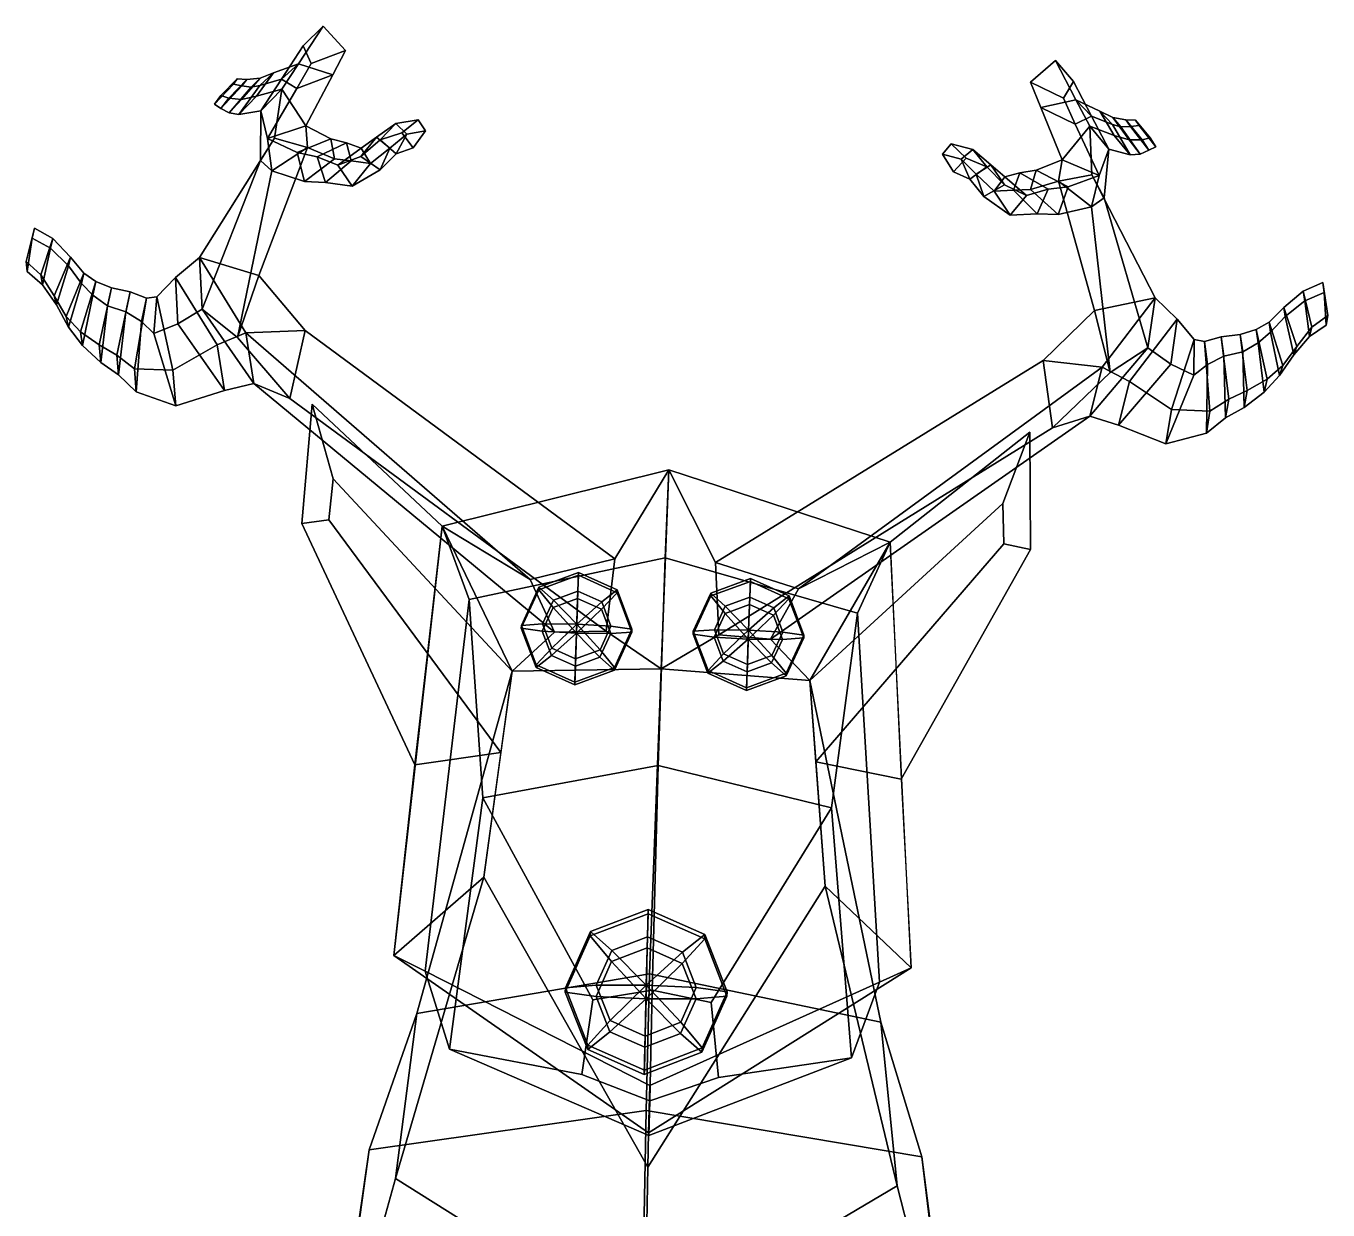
# Model space of a CAD drawing. Extents: x -86 to 95, y -151 to 307.
# Drawn here: x -85.6 to 95.1, y 143 to 307.3 of the extents above; entities that cross this region are included whole.
import ezdxf

# ---------------------------------------------------------------- set-up
doc = ezdxf.new("R2010")
doc.units = 0

msp = doc.modelspace()

# ---------------------------------------------------------------- linework, layer by layer
for points in [[(-47.79863, 302.031494, 199.008896), (-44.378815, 307.280518, 195.215897), (-47.14801, 304.551941, 194.188889), (-50.160797, 299.925903, 196.882721)], [(-47.79863, 302.031494, 199.008896), (-43.034485, 300.514984, 197.727783), (-41.248119, 303.904755, 195.471481), (-44.378815, 307.280518, 195.215897)], [(-44.378815, 307.280518, 195.215897), (-41.248119, 303.904755, 195.471481), (-46.005222, 302.101624, 193.916153), (-47.14801, 304.551941, 194.188889)], [(-50.160797, 299.925903, 196.882721), (-47.14801, 304.551941, 194.188889), (-46.005222, 302.101624, 193.916153), (-48.03463, 298.624542, 195.706375)], [(-43.034485, 300.514984, 197.727783), (-48.03463, 298.624542, 195.706375), (-46.005222, 302.101624, 193.916153), (-41.248119, 303.904755, 195.471481)], [(-50.090412, 298.50235, 201.555573), (-47.79863, 302.031494, 199.008896), (-51.234444, 300.771057, 196.655197), (-53.595196, 297.537994, 198.558563)], [(-47.79863, 302.031494, 199.008896), (-50.160797, 299.925903, 196.882721), (-53.172562, 299.025513, 194.436676), (-51.234444, 300.771057, 196.655197)], [(-46.755726, 293.42514, 202.440262), (-43.034485, 300.514984, 197.727783), (-47.79863, 302.031494, 199.008896), (-50.090412, 298.50235, 201.555573)], [(57.276058, 302.488251, 194.584747), (59.748795, 299.560516, 193.540695), (58.356628, 297.267426, 193.295685), (53.803944, 299.470398, 194.896378)], [(60.111897, 297.029114, 198.366135), (57.276058, 302.488251, 194.584747), (53.803944, 299.470398, 194.896378), (55.219063, 295.981506, 197.149185)], [(60.111897, 297.029114, 198.366135), (62.254517, 294.756317, 196.226105), (59.748795, 299.560516, 193.540695), (57.276058, 302.488251, 194.584747)], [(-59.443634, 296.414886, 184.83168), (-58.55138, 297.634552, 187.485458), (-56.276386, 299.937592, 187.554321), (-56.822433, 299.209198, 185.246704)], [(-57.465511, 297.266968, 191.532806), (-54.957306, 299.846252, 191.471542), (-56.276386, 299.937592, 187.554321), (-58.55138, 297.634552, 187.485458)], [(-55.710781, 297.105316, 196.054642), (-53.108799, 300.03775, 195.271988), (-54.957306, 299.846252, 191.471542), (-57.465511, 297.266968, 191.532806)], [(-54.957306, 299.846252, 191.471542), (-55.655594, 298.986481, 188.946777), (-56.822433, 299.209198, 185.246704), (-56.276386, 299.937592, 187.554321)], [(-50.160797, 299.925903, 196.882721), (-53.029991, 295.506165, 199.452484), (-56.06789, 295.004059, 196.266174), (-53.172562, 299.025513, 194.436676)], [(-53.595196, 297.537994, 198.558563), (-51.234444, 300.771057, 196.655197), (-53.108799, 300.03775, 195.271988), (-55.710781, 297.105316, 196.054642)], [(-53.108799, 300.03775, 195.271988), (-54.335316, 298.818329, 192.736496), (-55.655594, 298.986481, 188.946777), (-54.957306, 299.846252, 191.471542)], [(-51.234444, 300.771057, 196.655197), (-53.172562, 299.025513, 194.436676), (-54.335316, 298.818329, 192.736496), (-53.108799, 300.03775, 195.271988)], [(-52.077789, 291.671326, 199.280273), (-53.029991, 295.506165, 199.452484), (-50.160797, 299.925903, 196.882721), (-48.03463, 298.624542, 195.706375)], [(-46.755726, 293.42514, 202.440262), (-52.077789, 291.671326, 199.280273), (-48.03463, 298.624542, 195.706375), (-43.034485, 300.514984, 197.727783)], [(-55.655594, 298.986481, 188.946777), (-58.558273, 295.851624, 188.647415), (-59.443634, 296.414886, 184.83168), (-56.822433, 299.209198, 185.246704)], [(-54.335316, 298.818329, 192.736496), (-57.412235, 295.222534, 193.252365), (-58.558273, 295.851624, 188.647415), (-55.655594, 298.986481, 188.946777)], [(-53.172562, 299.025513, 194.436676), (-56.06789, 295.004059, 196.266174), (-57.412235, 295.222534, 193.252365), (-54.335316, 298.818329, 192.736496)], [(-53.029991, 295.506165, 199.452484), (-50.090412, 298.50235, 201.555573), (-53.595196, 297.537994, 198.558563), (-56.06789, 295.004059, 196.266174)], [(-51.095753, 291.695526, 205.666168), (-50.090412, 298.50235, 201.555573), (-53.029991, 295.506165, 199.452484), (-53.080143, 288.626343, 202.619064)], [(-51.095753, 291.695526, 205.666168), (-46.552551, 290.403625, 204.586868), (-46.755726, 293.42514, 202.440262), (-50.090412, 298.50235, 201.555573)], [(55.219063, 295.981506, 197.149185), (53.803944, 299.470398, 194.896378), (58.356628, 297.267426, 193.295685), (60.009407, 293.677795, 195.082031)], [(62.254517, 294.756317, 196.226105), (60.009407, 293.677795, 195.082031), (58.356628, 297.267426, 193.295685), (59.748795, 299.560516, 193.540695)], [(-58.558273, 295.851624, 188.647415), (-57.465511, 297.266968, 191.532806), (-58.55138, 297.634552, 187.485458), (-59.443634, 296.414886, 184.83168)], [(-57.412235, 295.222534, 193.252365), (-55.710781, 297.105316, 196.054642), (-57.465511, 297.266968, 191.532806), (-58.558273, 295.851624, 188.647415)], [(-56.06789, 295.004059, 196.266174), (-53.595196, 297.537994, 198.558563), (-55.710781, 297.105316, 196.054642), (-57.412235, 295.222534, 193.252365)], [(58.18232, 288.697662, 201.857162), (62.019001, 293.36554, 200.906525), (60.111897, 297.029114, 198.366135), (55.219063, 295.981506, 197.149185)], [(62.019001, 293.36554, 200.906525), (65.421448, 292.109985, 197.877289), (63.411186, 295.484863, 195.981216), (60.111897, 297.029114, 198.366135)], [(60.111897, 297.029114, 198.366135), (63.411186, 295.484863, 195.981216), (65.169662, 293.605988, 193.752441), (62.254517, 294.756317, 196.226105)], [(-53.080143, 288.626343, 202.619064), (-53.029991, 295.506165, 199.452484), (-52.077789, 291.671326, 199.280273), (-51.475304, 287.204987, 201.301712)], [(58.18232, 288.697662, 201.857162), (55.219063, 295.981506, 197.149185), (60.009407, 293.677795, 195.082031), (63.316898, 286.514191, 198.651276)], [(63.316898, 286.514191, 198.651276), (60.009407, 293.677795, 195.082031), (62.254517, 294.756317, 196.226105), (64.649139, 290.175293, 198.789795)], [(62.254517, 294.756317, 196.226105), (65.169662, 293.605988, 193.752441), (67.63472, 289.417664, 195.574738), (64.649139, 290.175293, 198.789795)], [(65.421448, 292.109985, 197.877289), (67.493195, 291.500397, 195.353638), (65.206902, 294.599426, 194.581741), (63.411186, 295.484863, 195.981216)], [(63.411186, 295.484863, 195.981216), (65.206902, 294.599426, 194.581741), (66.312607, 293.300598, 192.041199), (65.169662, 293.605988, 193.752441)], [(67.493195, 291.500397, 195.353638), (69.274063, 291.506348, 190.813248), (67.042686, 294.24939, 190.763107), (65.206902, 294.599426, 194.581741)], [(65.206902, 294.599426, 194.581741), (67.042686, 294.24939, 190.763107), (67.659256, 293.35022, 188.237167), (66.312607, 293.300598, 192.041199)], [(-52.077789, 291.671326, 199.280273), (-46.755726, 293.42514, 202.440262), (-43.305649, 291.644867, 200.852432), (-47.966064, 289.719086, 198.008743)], [(-46.755726, 293.42514, 202.440262), (-46.552551, 290.403625, 204.586868), (-42.793331, 288.865387, 202.634399), (-43.305649, 291.644867, 200.852432)], [(-39.116962, 289.188843, 194.711945), (-36.957516, 291.850891, 197.160767), (-34.270336, 293.770782, 195.347794), (-36.44133, 291.488464, 193.234192)], [(-36.957516, 291.850891, 197.160767), (-35.087719, 290.340576, 197.633331), (-32.766628, 292.256134, 195.889008), (-34.270336, 293.770782, 195.347794)], [(-36.44133, 291.488464, 193.234192), (-34.270336, 293.770782, 195.347794), (-31.166384, 294.267517, 193.605453), (-33.449963, 292.459412, 191.819626)], [(-34.270336, 293.770782, 195.347794), (-32.766628, 292.256134, 195.889008), (-30.139114, 292.721741, 194.285477), (-31.166384, 294.267517, 193.605453)], [(-32.766628, 292.256134, 195.889008), (-34.252312, 289.552399, 193.402725), (-31.888475, 290.385498, 192.231796), (-30.139114, 292.721741, 194.285477)], [(-31.888475, 290.385498, 192.231796), (-33.449963, 292.459412, 191.819626), (-31.166384, 294.267517, 193.605453), (-30.139114, 292.721741, 194.285477)], [(62.318394, 286.616821, 205.045013), (62.019001, 293.36554, 200.906525), (58.18232, 288.697662, 201.857162), (57.67107, 285.756134, 204.021805)], [(62.318394, 286.616821, 205.045013), (64.001732, 283.447662, 201.99646), (64.649139, 290.175293, 198.789795), (62.019001, 293.36554, 200.906525)], [(64.649139, 290.175293, 198.789795), (67.63472, 289.417664, 195.574738), (65.421448, 292.109985, 197.877289), (62.019001, 293.36554, 200.906525)], [(65.169662, 293.605988, 193.752441), (66.312607, 293.300598, 192.041199), (69.006447, 289.514893, 192.546188), (67.63472, 289.417664, 195.574738)], [(66.312607, 293.300598, 192.041199), (67.659256, 293.35022, 188.237167), (70.228447, 290.032318, 187.926605), (69.006447, 289.514893, 192.546188)], [(69.274063, 291.506348, 190.813248), (70.408264, 291.772675, 186.753235), (68.380974, 294.223969, 186.832062), (67.042686, 294.24939, 190.763107)], [(67.042686, 294.24939, 190.763107), (68.380974, 294.223969, 186.832062), (68.858353, 293.466949, 184.524124), (67.659256, 293.35022, 188.237167)], [(67.659256, 293.35022, 188.237167), (68.858353, 293.466949, 184.524124), (71.181534, 290.50766, 184.099106), (70.228447, 290.032318, 187.926605)], [(71.181534, 290.50766, 184.099106), (68.858353, 293.466949, 184.524124), (68.380974, 294.223969, 186.832062), (70.408264, 291.772675, 186.753235)], [(-61.538696, 275.132629, 215.89653), (-53.291943, 272.658356, 217.466934), (-46.552551, 290.403625, 204.586868), (-51.095753, 291.695526, 205.666168)], [(-61.164303, 267.979797, 212.300293), (-61.538696, 275.132629, 215.89653), (-51.095753, 291.695526, 205.666168), (-53.080143, 288.626343, 202.619064)], [(-51.475304, 287.204987, 201.301712), (-52.077789, 291.671326, 199.280273), (-47.966064, 289.719086, 198.008743), (-46.963028, 285.692871, 199.604202)], [(-47.966064, 289.719086, 198.008743), (-43.305649, 291.644867, 200.852432), (-41.11282, 291.072998, 199.681793), (-45.212353, 289.140106, 197.11261)], [(-45.212353, 289.140106, 197.11261), (-41.11282, 291.072998, 199.681793), (-39.082489, 290.351746, 198.638199), (-42.319931, 287.978058, 196.220749)], [(-43.305649, 291.644867, 200.852432), (-42.793331, 288.865387, 202.634399), (-40.453995, 288.556702, 201.191589), (-41.11282, 291.072998, 199.681793)], [(-42.319931, 287.978058, 196.220749), (-39.082489, 290.351746, 198.638199), (-36.957516, 291.850891, 197.160767), (-39.116962, 289.188843, 194.711945)], [(-41.11282, 291.072998, 199.681793), (-40.453995, 288.556702, 201.191589), (-37.80299, 288.182068, 199.643799), (-39.082489, 290.351746, 198.638199)], [(-36.447418, 287.3255, 194.730652), (-39.116962, 289.188843, 194.711945), (-36.44133, 291.488464, 193.234192), (-34.252312, 289.552399, 193.402725)], [(-39.082489, 290.351746, 198.638199), (-37.80299, 288.182068, 199.643799), (-35.087719, 290.340576, 197.633331), (-36.957516, 291.850891, 197.160767)], [(-35.087719, 290.340576, 197.633331), (-36.447418, 287.3255, 194.730652), (-34.252312, 289.552399, 193.402725), (-32.766628, 292.256134, 195.889008)], [(-34.252312, 289.552399, 193.402725), (-36.44133, 291.488464, 193.234192), (-33.449963, 292.459412, 191.819626), (-31.888475, 290.385498, 192.231796)], [(43.113468, 287.044556, 191.826202), (41.600155, 289.496399, 193.888779), (42.782112, 290.925659, 193.191437), (44.878414, 288.945343, 191.388718)], [(45.814919, 290.158081, 194.901337), (42.782112, 290.925659, 193.191437), (41.600155, 289.496399, 193.888779), (44.162933, 288.803162, 195.465302)], [(47.753342, 287.724823, 192.775009), (44.878414, 288.945343, 191.388718), (42.782112, 290.925659, 193.191437), (45.814919, 290.158081, 194.901337)], [(67.63472, 289.417664, 195.574738), (69.006447, 289.514893, 192.546188), (67.493195, 291.500397, 195.353638), (65.421448, 292.109985, 197.877289)], [(69.006447, 289.514893, 192.546188), (70.228447, 290.032318, 187.926605), (69.274063, 291.506348, 190.813248), (67.493195, 291.500397, 195.353638)], [(70.228447, 290.032318, 187.926605), (71.181534, 290.50766, 184.099106), (70.408264, 291.772675, 186.753235), (69.274063, 291.506348, 190.813248)], [(-56.236687, 264.056305, 211.960632), (-51.475304, 287.204987, 201.301712), (-46.552551, 290.403625, 204.586868), (-53.291943, 272.658356, 217.466934)], [(-46.552551, 290.403625, 204.586868), (-51.475304, 287.204987, 201.301712), (-46.963028, 285.692871, 199.604202), (-42.793331, 288.865387, 202.634399)], [(-46.963028, 285.692871, 199.604202), (-47.966064, 289.719086, 198.008743), (-45.212353, 289.140106, 197.11261), (-44.037304, 285.542511, 198.410706)], [(-44.037304, 285.542511, 198.410706), (-45.212353, 289.140106, 197.11261), (-42.319931, 287.978058, 196.220749), (-40.345192, 285.033844, 196.886703)], [(-40.345192, 285.033844, 196.886703), (-42.319931, 287.978058, 196.220749), (-39.116962, 289.188843, 194.711945), (-36.447418, 287.3255, 194.730652)], [(-37.80299, 288.182068, 199.643799), (-40.345192, 285.033844, 196.886703), (-36.447418, 287.3255, 194.730652), (-35.087719, 290.340576, 197.633331)], [(44.162933, 288.803162, 195.465302), (41.600155, 289.496399, 193.888779), (43.113468, 287.044556, 191.826202), (45.37936, 286.016266, 192.975266)], [(48.289623, 288.031433, 196.693268), (45.814919, 290.158081, 194.901337), (44.162933, 288.803162, 195.465302), (46.275223, 286.71344, 197.192474)], [(50.181889, 285.230438, 194.234619), (47.753342, 287.724823, 192.775009), (45.814919, 290.158081, 194.901337), (48.289623, 288.031433, 196.693268)], [(64.001732, 283.447662, 201.99646), (62.268772, 282.200836, 200.704544), (63.316898, 286.514191, 198.651276), (64.649139, 290.175293, 198.789795)], [(-61.164303, 267.979797, 212.300293), (-53.080143, 288.626343, 202.619064), (-51.475304, 287.204987, 201.301712), (-56.236687, 264.056305, 211.960632)], [(-42.793331, 288.865387, 202.634399), (-46.963028, 285.692871, 199.604202), (-44.037304, 285.542511, 198.410706), (-40.453995, 288.556702, 201.191589)], [(-40.453995, 288.556702, 201.191589), (-44.037304, 285.542511, 198.410706), (-40.345192, 285.033844, 196.886703), (-37.80299, 288.182068, 199.643799)], [(45.37936, 286.016266, 192.975266), (43.113468, 287.044556, 191.826202), (44.878414, 288.945343, 191.388718), (47.753342, 287.724823, 192.775009)], [(46.275223, 286.71344, 197.192474), (44.162933, 288.803162, 195.465302), (45.37936, 286.016266, 192.975266), (47.339046, 283.635345, 194.289642)], [(47.339046, 283.635345, 194.289642), (45.37936, 286.016266, 192.975266), (47.753342, 287.724823, 192.775009), (50.181889, 285.230438, 194.234619)], [(50.249893, 286.370667, 198.154556), (48.289623, 288.031433, 196.693268), (46.275223, 286.71344, 197.192474), (48.757187, 284.35318, 199.183456)], [(53.24572, 283.7612, 195.715454), (50.181889, 285.230438, 194.234619), (48.289623, 288.031433, 196.693268), (50.249893, 286.370667, 198.154556)], [(58.18232, 288.697662, 201.857162), (54.575417, 287.262756, 200.316635), (53.783089, 284.582611, 202.117691), (57.67107, 285.756134, 204.021805)], [(63.316898, 286.514191, 198.651276), (59.033615, 284.96936, 197.434875), (54.575417, 287.262756, 200.316635), (58.18232, 288.697662, 201.857162)], [(48.757187, 284.35318, 199.183456), (46.275223, 286.71344, 197.192474), (47.339046, 283.635345, 194.289642), (50.987865, 281.045929, 196.415726)], [(52.339466, 286.897583, 199.172729), (50.249893, 286.370667, 198.154556), (48.757187, 284.35318, 199.183456), (51.428421, 284.486847, 200.701324)], [(56.237602, 284.645447, 196.570999), (53.24572, 283.7612, 195.715454), (50.249893, 286.370667, 198.154556), (52.339466, 286.897583, 199.172729)], [(54.575417, 287.262756, 200.316635), (52.339466, 286.897583, 199.172729), (51.428421, 284.486847, 200.701324), (53.783089, 284.582611, 202.117691)], [(59.033615, 284.96936, 197.434875), (56.237602, 284.645447, 196.570999), (52.339466, 286.897583, 199.172729), (54.575417, 287.262756, 200.316635)], [(57.67107, 285.756134, 204.021805), (53.783089, 284.582611, 202.117691), (57.63343, 281.115997, 199.062042), (62.268772, 282.200836, 200.704544)], [(62.268772, 282.200836, 200.704544), (57.63343, 281.115997, 199.062042), (59.033615, 284.96936, 197.434875), (63.316898, 286.514191, 198.651276)], [(71.101921, 269.54953, 215.268951), (62.318394, 286.616821, 205.045013), (57.67107, 285.756134, 204.021805), (62.656124, 267.817535, 216.92865)], [(64.830673, 259.194397, 211.446671), (62.656124, 267.817535, 216.92865), (57.67107, 285.756134, 204.021805), (62.268772, 282.200836, 200.704544)], [(70.08831, 262.62265, 211.722), (64.001732, 283.447662, 201.99646), (62.318394, 286.616821, 205.045013), (71.101921, 269.54953, 215.268951)], [(50.987865, 281.045929, 196.415726), (47.339046, 283.635345, 194.289642), (50.181889, 285.230438, 194.234619), (53.24572, 283.7612, 195.715454)], [(51.428421, 284.486847, 200.701324), (48.757187, 284.35318, 199.183456), (50.987865, 281.045929, 196.415726), (54.709232, 281.223389, 197.899384)], [(54.709232, 281.223389, 197.899384), (50.987865, 281.045929, 196.415726), (53.24572, 283.7612, 195.715454), (56.237602, 284.645447, 196.570999)], [(53.783089, 284.582611, 202.117691), (51.428421, 284.486847, 200.701324), (54.709232, 281.223389, 197.899384), (57.63343, 281.115997, 199.062042)], [(57.63343, 281.115997, 199.062042), (54.709232, 281.223389, 197.899384), (56.237602, 284.645447, 196.570999), (59.033615, 284.96936, 197.434875)], [(70.08831, 262.62265, 211.722), (64.830673, 259.194397, 211.446671), (62.268772, 282.200836, 200.704544), (64.001732, 283.447662, 201.99646)], [(-85.594284, 274.587158, 189.752838), (-84.424911, 279.230286, 189.690643), (-84.742996, 277.848267, 187.310944), (-85.448952, 273.213135, 187.080139)], [(-83.529121, 272.735168, 192.727753), (-81.860374, 277.773712, 193.034134), (-84.424911, 279.230286, 189.690643), (-85.594284, 274.587158, 189.752838)], [(-81.860374, 277.773712, 193.034134), (-82.178894, 276.42923, 190.288071), (-84.742996, 277.848267, 187.310944), (-84.424911, 279.230286, 189.690643)], [(-82.178894, 276.42923, 190.288071), (-83.316643, 271.379944, 189.682663), (-85.448952, 273.213135, 187.080139), (-84.742996, 277.848267, 187.310944)], [(-81.705772, 269.854919, 196.219025), (-79.401413, 275.218201, 197.079178), (-81.860374, 277.773712, 193.034134), (-83.529121, 272.735168, 192.727753)], [(-79.679749, 273.984802, 193.91098), (-81.376968, 268.579498, 192.753448), (-83.316643, 271.379944, 189.682663), (-82.178894, 276.42923, 190.288071)], [(-79.401413, 275.218201, 197.079178), (-79.679749, 273.984802, 193.91098), (-82.178894, 276.42923, 190.288071), (-81.860374, 277.773712, 193.034134)], [(-80.038773, 266.97168, 199.596329), (-77.578064, 272.98941, 200.434128), (-79.401413, 275.218201, 197.079178), (-81.705772, 269.854919, 196.219025)], [(-77.578064, 272.98941, 200.434128), (-77.907082, 271.560974, 196.938293), (-79.679749, 273.984802, 193.91098), (-79.401413, 275.218201, 197.079178)], [(-55.097801, 264.71582, 221.937546), (-61.538696, 275.132629, 215.89653), (-64.871124, 272.38089, 214.333054), (-59.05463, 263.016754, 219.771866)], [(-61.538696, 275.132629, 215.89653), (-61.164303, 267.979797, 212.300293), (-64.524994, 265.94043, 211.100113), (-64.871124, 272.38089, 214.333054)], [(-55.097801, 264.71582, 221.937546), (-46.856998, 265.010712, 222.348175), (-53.291943, 272.658356, 217.466934), (-61.538696, 275.132629, 215.89653)], [(-83.316643, 271.379944, 189.682663), (-83.529121, 272.735168, 192.727753), (-85.594284, 274.587158, 189.752838), (-85.448952, 273.213135, 187.080139)], [(-77.907082, 271.560974, 196.938293), (-79.696762, 265.504486, 195.762314), (-81.376968, 268.579498, 192.753448), (-79.679749, 273.984802, 193.91098)], [(-78.048019, 264.858368, 202.717224), (-75.886116, 271.81073, 203.010559), (-77.578064, 272.98941, 200.434128), (-80.038773, 266.97168, 199.596329)], [(-75.886116, 271.81073, 203.010559), (-76.33709, 269.904663, 199.276474), (-77.907082, 271.560974, 196.938293), (-77.578064, 272.98941, 200.434128)], [(-81.376968, 268.579498, 192.753448), (-81.705772, 269.854919, 196.219025), (-83.529121, 272.735168, 192.727753), (-83.316643, 271.379944, 189.682663)], [(-76.33709, 269.904663, 199.276474), (-77.775856, 262.946503, 198.564041), (-79.696762, 265.504486, 195.762314), (-77.907082, 271.560974, 196.938293)], [(-75.439293, 263.017731, 206.156494), (-73.753952, 270.928497, 205.782623), (-75.886116, 271.81073, 203.010559), (-78.048019, 264.858368, 202.717224)], [(-73.753952, 270.928497, 205.782623), (-74.307747, 268.455627, 201.834915), (-76.33709, 269.904663, 199.276474), (-75.886116, 271.81073, 203.010559)], [(-64.871124, 272.38089, 214.333054), (-64.524994, 265.94043, 211.100113), (-67.866959, 264.60553, 209.42131), (-67.454292, 269.69809, 213.393753)], [(-59.05463, 263.016754, 219.771866), (-64.871124, 272.38089, 214.333054), (-67.454292, 269.69809, 213.393753), (-65.203896, 259.501465, 217.110321)], [(-46.856998, 265.010712, 222.348175), (-48.991249, 255.59549, 215.59993), (-56.236687, 264.056305, 211.960632), (-53.291943, 272.658356, 217.466934)], [(92.842606, 265.46524, 191.932831), (95.077339, 267.092224, 188.926392), (94.347748, 271.671417, 188.835861), (91.647751, 270.469513, 192.212967)], [(91.647751, 270.469513, 192.212967), (94.347748, 271.671417, 188.835861), (94.539894, 270.315796, 186.466293), (91.845573, 269.149689, 189.476532)], [(95.077339, 267.092224, 188.926392), (94.811089, 265.784027, 186.267975), (94.539894, 270.315796, 186.466293), (94.347748, 271.671417, 188.835861)], [(-79.696762, 265.504486, 195.762314), (-80.038773, 266.97168, 199.596329), (-81.705772, 269.854919, 196.219025), (-81.376968, 268.579498, 192.753448)], [(-74.307747, 268.455627, 201.834915), (-75.221687, 260.574524, 201.692978), (-77.775856, 262.946503, 198.564041), (-76.33709, 269.904663, 199.276474)], [(-73.006432, 261.591187, 209.185669), (-71.133133, 270.377991, 208.77002), (-73.753952, 270.928497, 205.782623), (-75.439293, 263.017731, 206.156494)], [(-71.133133, 270.377991, 208.77002), (-71.748993, 267.631531, 204.38382), (-74.307747, 268.455627, 201.834915), (-73.753952, 270.928497, 205.782623)], [(-70.542145, 259.686829, 212.579147), (-68.893509, 269.504211, 211.733215), (-71.133133, 270.377991, 208.77002), (-73.006432, 261.591187, 209.185669)], [(-68.893509, 269.504211, 211.733215), (-69.588959, 266.256195, 206.98613), (-71.748993, 267.631531, 204.38382), (-71.133133, 270.377991, 208.77002)], [(-65.203896, 259.501465, 217.110321), (-67.454292, 269.69809, 213.393753), (-68.893509, 269.504211, 211.733215), (-70.542145, 259.686829, 212.579147)], [(-67.454292, 269.69809, 213.393753), (-67.866959, 264.60553, 209.42131), (-69.588959, 266.256195, 206.98613), (-68.893509, 269.504211, 211.733215)], [(63.734615, 259.912842, 221.425598), (71.101921, 269.54953, 215.268951), (62.656124, 267.817535, 216.92865), (55.548176, 260.859772, 221.904083)], [(63.734615, 259.912842, 221.425598), (67.533188, 257.945526, 219.237457), (74.173866, 266.599701, 213.693695), (71.101921, 269.54953, 215.268951)], [(71.101921, 269.54953, 215.268951), (74.173866, 266.599701, 213.693695), (73.257675, 260.371368, 210.506485), (70.08831, 262.62265, 211.722)], [(90.756073, 262.82193, 195.460678), (92.842606, 265.46524, 191.932831), (91.647751, 270.469513, 192.212967), (88.95018, 268.192444, 196.298355)], [(88.95018, 268.192444, 196.298355), (91.647751, 270.469513, 192.212967), (91.845573, 269.149689, 189.476532), (89.120483, 266.983368, 193.139114)], [(91.845573, 269.149689, 189.476532), (94.539894, 270.315796, 186.466293), (94.811089, 265.784027, 186.267975), (92.512886, 264.180481, 188.902237)], [(-71.748993, 267.631531, 204.38382), (-72.764946, 258.878235, 204.226288), (-75.221687, 260.574524, 201.692978), (-74.307747, 268.455627, 201.834915)], [(-69.588959, 266.256195, 206.98613), (-70.305679, 256.494324, 207.166428), (-72.764946, 258.878235, 204.226288), (-71.748993, 267.631531, 204.38382)], [(-61.164303, 267.979797, 212.300293), (-53.985317, 257.689301, 216.971619), (-58.045933, 256.68811, 215.305847), (-64.524994, 265.94043, 211.100113)], [(-53.985317, 257.689301, 216.971619), (-61.164303, 267.979797, 212.300293), (-56.236687, 264.056305, 211.960632), (-48.991249, 255.59549, 215.59993)], [(55.548176, 260.859772, 221.904083), (62.656124, 267.817535, 216.92865), (64.830673, 259.194397, 211.446671), (56.872929, 251.493454, 215.185577)], [(88.829353, 260.160645, 198.872269), (90.756073, 262.82193, 195.460678), (88.95018, 268.192444, 196.298355), (86.920586, 266.177948, 199.684875)], [(86.920586, 266.177948, 199.684875), (88.95018, 268.192444, 196.298355), (89.120483, 266.983368, 193.139114), (87.125237, 264.776031, 196.198898)], [(89.120483, 266.983368, 193.139114), (91.845573, 269.149689, 189.476532), (92.512886, 264.180481, 188.902237), (90.319771, 261.623413, 192.00975)], [(-77.775856, 262.946503, 198.564041), (-78.048019, 264.858368, 202.717224), (-80.038773, 266.97168, 199.596329), (-79.696762, 265.504486, 195.762314)], [(-67.866959, 264.60553, 209.42131), (-64.813927, 254.545486, 212.163589), (-70.305679, 256.494324, 207.166428), (-69.588959, 266.256195, 206.98613)], [(-64.524994, 265.94043, 211.100113), (-58.045933, 256.68811, 215.305847), (-64.813927, 254.545486, 212.163589), (-67.866959, 264.60553, 209.42131)], [(67.533188, 257.945526, 219.237457), (73.362267, 254.048004, 216.548492), (76.507011, 263.78363, 212.749802), (74.173866, 266.599701, 213.693695)], [(74.173866, 266.599701, 213.693695), (76.507011, 263.78363, 212.749802), (76.472954, 258.812012, 208.809296), (73.257675, 260.371368, 210.506485)], [(86.652405, 258.267273, 202.02359), (88.829353, 260.160645, 198.872269), (86.920586, 266.177948, 199.684875), (85.121552, 265.169037, 202.283615)], [(85.121552, 265.169037, 202.283615), (86.920586, 266.177948, 199.684875), (87.125237, 264.776031, 196.198898), (85.405563, 263.294586, 198.561722)], [(87.125237, 264.776031, 196.198898), (89.120483, 266.983368, 193.139114), (90.319771, 261.623413, 192.00975), (88.364616, 258.777588, 195.054214)], [(92.512886, 264.180481, 188.902237), (94.811089, 265.784027, 186.267975), (95.077339, 267.092224, 188.926392), (92.842606, 265.46524, 191.932831)], [(-75.221687, 260.574524, 201.692978), (-75.439293, 263.017731, 206.156494), (-78.048019, 264.858368, 202.717224), (-77.775856, 262.946503, 198.564041)], [(-53.985317, 257.689301, 216.971619), (-55.097801, 264.71582, 221.937546), (-59.05463, 263.016754, 219.771866), (-58.045933, 256.68811, 215.305847)], [(-55.097801, 264.71582, 221.937546), (-15.643333, 230.474274, 236.088577), (-3.874424, 233.332687, 236.363922), (-46.856998, 265.010712, 222.348175)], [(-15.643333, 230.474274, 236.088577), (-55.097801, 264.71582, 221.937546), (-53.985317, 257.689301, 216.971619), (-12.264, 223.15657, 228.070389)], [(-3.874424, 233.332687, 236.363922), (-5.066459, 223.289368, 225.132889), (-48.991249, 255.59549, 215.59993), (-46.856998, 265.010712, 222.348175)], [(73.362267, 254.048004, 216.548492), (78.70565, 253.823013, 211.976349), (77.927139, 263.481934, 211.078918), (76.507011, 263.78363, 212.749802)], [(76.507011, 263.78363, 212.749802), (77.927139, 263.481934, 211.078918), (78.339455, 260.28244, 206.350113), (76.472954, 258.812012, 208.809296)], [(78.70565, 253.823013, 211.976349), (81.331383, 255.484879, 208.552368), (80.243668, 264.154388, 208.091766), (77.927139, 263.481934, 211.078918)], [(77.927139, 263.481934, 211.078918), (80.243668, 264.154388, 208.091766), (80.619385, 261.449493, 203.721619), (78.339455, 260.28244, 206.350113)], [(81.331383, 255.484879, 208.552368), (83.885147, 256.683197, 205.495392), (82.911102, 264.481659, 205.079239), (80.243668, 264.154388, 208.091766)], [(80.243668, 264.154388, 208.091766), (82.911102, 264.481659, 205.079239), (83.24778, 262.048737, 201.146606), (80.619385, 261.449493, 203.721619)], [(83.885147, 256.683197, 205.495392), (86.652405, 258.267273, 202.02359), (85.121552, 265.169037, 202.283615), (82.911102, 264.481659, 205.079239)], [(82.911102, 264.481659, 205.079239), (85.121552, 265.169037, 202.283615), (85.405563, 263.294586, 198.561722), (83.24778, 262.048737, 201.146606)], [(85.405563, 263.294586, 198.561722), (87.125237, 264.776031, 196.198898), (88.364616, 258.777588, 195.054214), (86.21978, 256.44809, 197.888733)], [(90.319771, 261.623413, 192.00975), (92.512886, 264.180481, 188.902237), (92.842606, 265.46524, 191.932831), (90.756073, 262.82193, 195.460678)], [(-72.764946, 258.878235, 204.226288), (-73.006432, 261.591187, 209.185669), (-75.439293, 263.017731, 206.156494), (-75.221687, 260.574524, 201.692978)], [(-58.045933, 256.68811, 215.305847), (-59.05463, 263.016754, 219.771866), (-65.203896, 259.501465, 217.110321), (-64.813927, 254.545486, 212.163589)], [(62.026524, 253.152161, 216.507935), (56.872929, 251.493454, 215.185577), (64.830673, 259.194397, 211.446671), (70.08831, 262.62265, 211.722)], [(70.08831, 262.62265, 211.722), (73.257675, 260.371368, 210.506485), (65.990936, 251.865921, 214.816696), (62.026524, 253.152161, 216.507935)], [(80.619385, 261.449493, 203.721619), (83.24778, 262.048737, 201.146606), (83.462578, 254.343933, 201.052994), (80.86396, 252.88472, 203.615662)], [(83.24778, 262.048737, 201.146606), (85.405563, 263.294586, 198.561722), (86.21978, 256.44809, 197.888733), (83.462578, 254.343933, 201.052994)], [(88.364616, 258.777588, 195.054214), (90.319771, 261.623413, 192.00975), (90.756073, 262.82193, 195.460678), (88.829353, 260.160645, 198.872269)], [(-70.305679, 256.494324, 207.166428), (-70.542145, 259.686829, 212.579147), (-73.006432, 261.591187, 209.185669), (-72.764946, 258.878235, 204.226288)], [(10.084712, 232.841217, 236.319778), (55.548176, 260.859772, 221.904083), (56.872929, 251.493454, 215.185577), (10.533646, 222.773468, 225.089859)], [(10.084712, 232.841217, 236.319778), (21.608608, 229.186325, 235.975388), (63.734615, 259.912842, 221.425598), (55.548176, 260.859772, 221.904083)], [(73.257675, 260.371368, 210.506485), (76.472954, 258.812012, 208.809296), (72.560173, 249.270691, 211.63678), (65.990936, 251.865921, 214.816696)], [(76.472954, 258.812012, 208.809296), (78.339455, 260.28244, 206.350113), (78.205124, 250.7556, 206.58873), (72.560173, 249.270691, 211.63678)], [(78.339455, 260.28244, 206.350113), (80.619385, 261.449493, 203.721619), (80.86396, 252.88472, 203.615662), (78.205124, 250.7556, 206.58873)], [(-64.813927, 254.545486, 212.163589), (-65.203896, 259.501465, 217.110321), (-70.542145, 259.686829, 212.579147), (-70.305679, 256.494324, 207.166428)], [(21.608608, 229.186325, 235.975388), (17.704947, 222.166336, 227.987869), (62.026524, 253.152161, 216.507935), (63.734615, 259.912842, 221.425598)], [(62.026524, 253.152161, 216.507935), (65.990936, 251.865921, 214.816696), (67.533188, 257.945526, 219.237457), (63.734615, 259.912842, 221.425598)], [(86.21978, 256.44809, 197.888733), (88.364616, 258.777588, 195.054214), (88.829353, 260.160645, 198.872269), (86.652405, 258.267273, 202.02359)], [(-12.264, 223.15657, 228.070389), (-53.985317, 257.689301, 216.971619), (-48.991249, 255.59549, 215.59993), (-5.066459, 223.289368, 225.132889)], [(65.990936, 251.865921, 214.816696), (72.560173, 249.270691, 211.63678), (73.362267, 254.048004, 216.548492), (67.533188, 257.945526, 219.237457)], [(80.86396, 252.88472, 203.615662), (83.462578, 254.343933, 201.052994), (83.885147, 256.683197, 205.495392), (81.331383, 255.484879, 208.552368)], [(83.462578, 254.343933, 201.052994), (86.21978, 256.44809, 197.888733), (86.652405, 258.267273, 202.02359), (83.885147, 256.683197, 205.495392)], [(-45.899311, 254.791962, 230.069427), (-42.98867, 244.414795, 224.21492), (-43.562965, 238.761215, 223.782867), (-47.337021, 238.251633, 228.788727)], [(-47.337021, 238.251633, 228.788727), (-31.662386, 204.72731, 243.832169), (-27.849922, 237.877411, 246.406937), (-45.899311, 254.791962, 230.069427)], [(-42.98867, 244.414795, 224.21492), (-45.899311, 254.791962, 230.069427), (-27.849922, 237.877411, 246.406937), (-18.143738, 217.742508, 225.232895)], [(78.205124, 250.7556, 206.58873), (80.86396, 252.88472, 203.615662), (81.331383, 255.484879, 208.552368), (78.70565, 253.823013, 211.976349)], [(17.704947, 222.166336, 227.987869), (10.533646, 222.773468, 225.089859), (56.872929, 251.493454, 215.185577), (62.026524, 253.152161, 216.507935)], [(72.560173, 249.270691, 211.63678), (78.205124, 250.7556, 206.58873), (78.70565, 253.823013, 211.976349), (73.362267, 254.048004, 216.548492)], [(49.959442, 240.988846, 223.889648), (23.189785, 216.424667, 225.127548), (34.335003, 235.634933, 246.199631), (53.702538, 250.924652, 229.67778)], [(53.809071, 234.636902, 228.458191), (53.702538, 250.924652, 229.67778), (34.335003, 235.634933, 246.199631), (35.835571, 202.738297, 243.686829)], [(53.702538, 250.924652, 229.67778), (53.809071, 234.636902, 228.458191), (50.087635, 235.409882, 223.475906), (49.959442, 240.988846, 223.889648)], [(-43.562965, 238.761215, 223.782867), (-42.98867, 244.414795, 224.21492), (-18.143738, 217.742508, 225.232895), (-19.711416, 206.447372, 224.377243)], [(-15.643333, 230.474274, 236.088577), (-27.849922, 237.877411, 246.406937), (3.593771, 245.680801, 247.139557), (-3.874424, 233.332687, 236.363922)], [(-27.849922, 237.877411, 246.406937), (-24.083055, 227.665054, 269.497955), (3.108867, 233.465363, 269.945801), (3.593771, 245.680801, 247.139557)], [(-5.066459, 223.289368, 225.132889), (-3.874424, 233.332687, 236.363922), (3.593771, 245.680801, 247.139557), (2.556074, 218.073975, 217.503738)], [(10.533646, 222.773468, 225.089859), (2.556074, 218.073975, 217.503738), (3.593771, 245.680801, 247.139557), (10.084712, 232.841217, 236.319778)], [(34.335003, 235.634933, 246.199631), (3.593771, 245.680801, 247.139557), (3.108867, 233.465363, 269.945801), (29.80958, 225.80658, 269.335083)], [(21.608608, 229.186325, 235.975388), (10.084712, 232.841217, 236.319778), (3.593771, 245.680801, 247.139557), (34.335003, 235.634933, 246.199631)], [(50.087635, 235.409882, 223.475906), (24.001429, 205.154739, 224.282425), (23.189785, 216.424667, 225.127548), (49.959442, 240.988846, 223.889648)], [(-47.337021, 238.251633, 228.788727), (-43.562965, 238.761215, 223.782867), (-19.711416, 206.447372, 224.377243), (-31.662386, 204.72731, 243.832169)], [(-27.849922, 237.877411, 246.406937), (-34.540028, 178.286392, 241.717926), (-30.226961, 176.094208, 265.297394), (-24.083055, 227.665054, 269.497955)], [(-12.264, 223.15657, 228.070389), (-18.143738, 217.742508, 225.232895), (-27.849922, 237.877411, 246.406937), (-15.643333, 230.474274, 236.088577)], [(17.704947, 222.166336, 227.987869), (21.608608, 229.186325, 235.975388), (34.335003, 235.634933, 246.199631), (23.189785, 216.424667, 225.127548)], [(53.809071, 234.636902, 228.458191), (35.835571, 202.738297, 243.686829), (24.001429, 205.154739, 224.282425), (50.087635, 235.409882, 223.475906)], [(34.335003, 235.634933, 246.199631), (29.80958, 225.80658, 269.335083), (32.828754, 174.591064, 265.210388), (37.214569, 176.5737, 241.618683)], [(3.108867, 233.465363, 269.945801), (-24.083055, 227.665054, 269.497955), (-22.223898, 200.181458, 296.306488), (2.127161, 204.635483, 296.816284)], [(3.108867, 233.465363, 269.945801), (2.127161, 204.635483, 296.816284), (26.16671, 198.755814, 296.202332), (29.80958, 225.80658, 269.335083)], [(-14.442638, 229.010361, 282.883392), (-8.934978, 231.052078, 283.042755), (-8.91896, 231.438889, 278.120941), (-14.427049, 229.397934, 277.961761)], [(-12.410395, 227.581131, 273.810608), (-14.427049, 229.397934, 277.961761), (-8.91896, 231.438889, 278.120941), (-9.007463, 228.843109, 273.909424)], [(-5.699536, 227.348831, 273.790192), (-9.007463, 228.843109, 273.909424), (-8.91896, 231.438889, 278.120941), (-3.566071, 229.01767, 277.927826)], [(-3.58166, 228.630096, 282.849457), (-3.566071, 229.01767, 277.927826), (-8.91896, 231.438889, 278.120941), (-8.934978, 231.052078, 283.042755)], [(-12.450186, 226.564758, 286.695465), (-9.047936, 227.827896, 286.794495), (-8.934978, 231.052078, 283.042755), (-14.442638, 229.010361, 282.883392)], [(-5.739327, 226.332474, 286.675018), (-3.58166, 228.630096, 282.849457), (-8.934978, 231.052078, 283.042755), (-9.047936, 227.827896, 286.794495)], [(9.419906, 228.174911, 282.808868), (14.933717, 230.206161, 282.966156), (14.949735, 230.592972, 278.044342), (9.435495, 228.562469, 277.887238)], [(11.40676, 225.738998, 286.622803), (14.812756, 226.995651, 286.720581), (14.933717, 230.206161, 282.966156), (9.419906, 228.174911, 282.808868)], [(11.446551, 226.755402, 273.737946), (9.435495, 228.562469, 277.887238), (14.949735, 230.592972, 278.044342), (14.853231, 228.010803, 273.83551)], [(18.117619, 225.506729, 286.602356), (20.280884, 227.794632, 282.774933), (14.933717, 230.206161, 282.966156), (14.812756, 226.995651, 286.720581)], [(18.15741, 226.523102, 273.717499), (14.853231, 228.010803, 273.83551), (14.949735, 230.592972, 278.044342), (20.296473, 228.182175, 277.853302)], [(20.280884, 227.794632, 282.774933), (20.296473, 228.182175, 277.853302), (14.949735, 230.592972, 278.044342), (14.933717, 230.206161, 282.966156)], [(-26.833797, 165.293091, 297.509277), (-22.223898, 200.181458, 296.306488), (-24.083055, 227.665054, 269.497955), (-30.226961, 176.094208, 265.297394)], [(-16.869665, 223.695343, 282.461914), (-14.442638, 229.010361, 282.883392), (-14.427049, 229.397934, 277.961761), (-16.855089, 224.084641, 277.540619)], [(-13.949797, 223.280792, 286.434814), (-12.450186, 226.564758, 286.695465), (-14.442638, 229.010361, 282.883392), (-16.869665, 223.695343, 282.461914)], [(-16.855089, 224.084641, 277.540619), (-14.427049, 229.397934, 277.961761), (-12.410395, 227.581131, 273.810608), (-13.911633, 224.300064, 273.550568)], [(-9.210773, 222.999374, 287.941772), (-9.047936, 227.827896, 286.794495), (-12.450186, 226.564758, 286.695465)], [(-9.163601, 224.259262, 272.015869), (-12.410395, 227.581131, 273.810608), (-9.007463, 228.843109, 273.909424)], [(-9.210773, 222.999374, 287.941772), (-5.739327, 226.332474, 286.675018), (-9.047936, 227.827896, 286.794495)], [(-9.163601, 224.259262, 272.015869), (-9.007463, 228.843109, 273.909424), (-5.699536, 227.348831, 273.790192)], [(-4.462738, 222.958572, 286.407104), (-1.519282, 223.17395, 282.417084), (-3.58166, 228.630096, 282.849457), (-5.739327, 226.332474, 286.675018)], [(-1.504705, 223.563293, 277.495728), (-4.424575, 223.977859, 273.522827), (-5.699536, 227.348831, 273.790192), (-3.566071, 229.01767, 277.927826)], [(-1.519282, 223.17395, 282.417084), (-1.504705, 223.563293, 277.495728), (-3.566071, 229.01767, 277.927826), (-3.58166, 228.630096, 282.849457)], [(6.978354, 222.885361, 282.392242), (9.419906, 228.174911, 282.808868), (9.435495, 228.562469, 277.887238), (6.992931, 223.274689, 277.470917)], [(9.898225, 222.47081, 286.365173), (11.40676, 225.738998, 286.622803), (9.419906, 228.174911, 282.808868), (6.978354, 222.885361, 282.392242)], [(6.992931, 223.274689, 277.470917), (9.435495, 228.562469, 277.887238), (11.446551, 226.755402, 273.737946), (9.936388, 223.490112, 273.480865)], [(14.684422, 223.449295, 271.946198), (11.446551, 226.755402, 273.737946), (14.853231, 228.010803, 273.83551)], [(14.684422, 223.449295, 271.946198), (14.853231, 228.010803, 273.83551), (18.15741, 226.523102, 273.717499)], [(19.385284, 222.148651, 286.337433), (22.328739, 222.364029, 282.347382), (20.280884, 227.794632, 282.774933), (18.117619, 225.506729, 286.602356)], [(22.343315, 222.753342, 277.426025), (19.423445, 223.167908, 273.453125), (18.15741, 226.523102, 273.717499), (20.296473, 228.182175, 277.853302)], [(22.328739, 222.364029, 282.347382), (22.343315, 222.753342, 277.426025), (20.296473, 228.182175, 277.853302), (20.280884, 227.794632, 282.774933)], [(-9.210773, 222.999374, 287.941772), (-12.450186, 226.564758, 286.695465), (-13.949797, 223.280792, 286.434814)], [(-13.911633, 224.300064, 273.550568), (-12.410395, 227.581131, 273.810608), (-9.163601, 224.259262, 272.015869)], [(-9.210773, 222.999374, 287.941772), (-4.462738, 222.958572, 286.407104), (-5.739327, 226.332474, 286.675018)], [(-4.424575, 223.977859, 273.522827), (-9.163601, 224.259262, 272.015869), (-5.699536, 227.348831, 273.790192)], [(9.936388, 223.490112, 273.480865), (11.446551, 226.755402, 273.737946), (14.684422, 223.449295, 271.946198)], [(14.637251, 222.189423, 287.872101), (14.812756, 226.995651, 286.720581), (11.40676, 225.738998, 286.622803)], [(14.637251, 222.189423, 287.872101), (18.117619, 225.506729, 286.602356), (14.812756, 226.995651, 286.720581)], [(19.423445, 223.167908, 273.453125), (14.684422, 223.449295, 271.946198), (18.15741, 226.523102, 273.717499)], [(-14.795093, 218.231018, 282.025452), (-16.869665, 223.695343, 282.461914), (-16.855089, 224.084641, 277.540619), (-14.781496, 218.622116, 277.104462)], [(-14.781496, 218.622116, 277.104462), (-16.855089, 224.084641, 277.540619), (-13.911633, 224.300064, 273.550568), (-12.631995, 220.925919, 273.281647)], [(-12.631995, 220.925919, 273.281647), (-13.911633, 224.300064, 273.550568), (-9.163601, 224.259262, 272.015869)], [(-9.324361, 219.437515, 273.162506), (-12.631995, 220.925919, 273.281647), (-9.163601, 224.259262, 272.015869)], [(-9.324361, 219.437515, 273.162506), (-9.163601, 224.259262, 272.015869), (-5.926107, 220.70253, 273.262848)], [(-5.926107, 220.70253, 273.262848), (-9.163601, 224.259262, 272.015869), (-4.424575, 223.977859, 273.522827)], [(14.637251, 222.189423, 287.872101), (11.40676, 225.738998, 286.622803), (9.898225, 222.47081, 286.365173)], [(14.637251, 222.189423, 287.872101), (19.385284, 222.148651, 286.337433), (18.117619, 225.506729, 286.602356)], [(28.978601, 164.059509, 297.443451), (32.828754, 174.591064, 265.210388), (29.80958, 225.80658, 269.335083), (26.16671, 198.755814, 296.202332)], [(-12.264, 223.15657, 228.070389), (-5.066459, 223.289368, 225.132889), (2.556074, 218.073975, 217.503738), (-18.143738, 217.742508, 225.232895)], [(-14.795093, 218.231018, 282.025452), (-12.66856, 219.903732, 286.165405), (-13.949797, 223.280792, 286.434814), (-16.869665, 223.695343, 282.461914)], [(-12.66856, 219.903732, 286.165405), (-9.210773, 222.999374, 287.941772), (-13.949797, 223.280792, 286.434814)], [(-9.360274, 218.414093, 286.046021), (-9.210773, 222.999374, 287.941772), (-12.66856, 219.903732, 286.165405)], [(-9.360274, 218.414093, 286.046021), (-5.962673, 219.680389, 286.146606), (-9.210773, 222.999374, 287.941772)], [(-5.962673, 219.680389, 286.146606), (-4.462738, 222.958572, 286.407104), (-9.210773, 222.999374, 287.941772)], [(-3.947129, 217.8741, 281.99588), (-1.519282, 223.17395, 282.417084), (-4.462738, 222.958572, 286.407104), (-5.962673, 219.680389, 286.146606)], [(-3.933533, 218.265228, 277.07486), (-5.926107, 220.70253, 273.262848), (-4.424575, 223.977859, 273.522827), (-1.504705, 223.563293, 277.495728)], [(-3.947129, 217.8741, 281.99588), (-3.933533, 218.265228, 277.07486), (-1.504705, 223.563293, 277.495728), (-1.519282, 223.17395, 282.417084)], [(17.704947, 222.166336, 227.987869), (23.189785, 216.424667, 225.127548), (2.556074, 218.073975, 217.503738), (10.533646, 222.773468, 225.089859)], [(9.038858, 217.446884, 281.96048), (6.978354, 222.885361, 282.392242), (6.992931, 223.274689, 277.470917), (9.052454, 217.837982, 277.039459)], [(9.038858, 217.446884, 281.96048), (11.170712, 219.109711, 286.098602), (9.898225, 222.47081, 286.365173), (6.978354, 222.885361, 282.392242)], [(9.052454, 217.837982, 277.039459), (6.992931, 223.274689, 277.470917), (9.936388, 223.490112, 273.480865), (11.207279, 220.131897, 273.214844)], [(11.170712, 219.109711, 286.098602), (14.637251, 222.189423, 287.872101), (9.898225, 222.47081, 286.365173)], [(11.207279, 220.131897, 273.214844), (9.936388, 223.490112, 273.480865), (14.684422, 223.449295, 271.946198)], [(14.51134, 218.650085, 273.096893), (11.207279, 220.131897, 273.214844), (14.684422, 223.449295, 271.946198)], [(14.51134, 218.650085, 273.096893), (14.684422, 223.449295, 271.946198), (17.913164, 219.908539, 273.196075)], [(17.913164, 219.908539, 273.196075), (14.684422, 223.449295, 271.946198), (19.423445, 223.167908, 273.453125)], [(19.886822, 217.089966, 281.930878), (22.328739, 222.364029, 282.347382), (19.385284, 222.148651, 286.337433), (17.8766, 218.886368, 286.079834)], [(19.900417, 217.481079, 277.009888), (17.913164, 219.908539, 273.196075), (19.423445, 223.167908, 273.453125), (22.343315, 222.753342, 277.426025)], [(19.886822, 217.089966, 281.930878), (19.900417, 217.481079, 277.009888), (22.343315, 222.753342, 277.426025), (22.328739, 222.364029, 282.347382)], [(-9.429399, 216.216125, 276.911591), (-14.781496, 218.622116, 277.104462), (-12.631995, 220.925919, 273.281647), (-9.324361, 219.437515, 273.162506)], [(-9.429399, 216.216125, 276.911591), (-9.324361, 219.437515, 273.162506), (-5.926107, 220.70253, 273.262848), (-3.933533, 218.265228, 277.07486)], [(14.475427, 217.626694, 285.980469), (14.637251, 222.189423, 287.872101), (11.170712, 219.109711, 286.098602)], [(14.475427, 217.626694, 285.980469), (17.8766, 218.886368, 286.079834), (14.637251, 222.189423, 287.872101)], [(17.8766, 218.886368, 286.079834), (19.385284, 222.148651, 286.337433), (14.637251, 222.189423, 287.872101)], [(-9.442597, 215.824203, 281.832458), (-9.360274, 218.414093, 286.046021), (-12.66856, 219.903732, 286.165405), (-14.795093, 218.231018, 282.025452)], [(-9.442597, 215.824203, 281.832458), (-14.795093, 218.231018, 282.025452), (-14.781496, 218.622116, 277.104462), (-9.429399, 216.216125, 276.911591)], [(-9.442597, 215.824203, 281.832458), (-3.947129, 217.8741, 281.99588), (-5.962673, 219.680389, 286.146606), (-9.360274, 218.414093, 286.046021)], [(14.385662, 215.050827, 281.769348), (14.475427, 217.626694, 285.980469), (11.170712, 219.109711, 286.098602), (9.038858, 217.446884, 281.96048)], [(14.398861, 215.442749, 276.848511), (9.052454, 217.837982, 277.039459), (11.207279, 220.131897, 273.214844), (14.51134, 218.650085, 273.096893)], [(14.385662, 215.050827, 281.769348), (19.886822, 217.089966, 281.930878), (17.8766, 218.886368, 286.079834), (14.475427, 217.626694, 285.980469)], [(14.398861, 215.442749, 276.848511), (14.51134, 218.650085, 273.096893), (17.913164, 219.908539, 273.196075), (19.900417, 217.481079, 277.009888)], [(-31.360352, 170.233932, 180.733444), (-34.311275, 147.31073, 191.171875), (-22.056887, 189.144318, 223.045929), (-18.143738, 217.742508, 225.232895)], [(-31.360352, 170.233932, 180.733444), (-18.143738, 217.742508, 225.232895), (2.556074, 218.073975, 217.503738), (0.943572, 175.741425, 177.906174)], [(-9.442597, 215.824203, 281.832458), (-9.429399, 216.216125, 276.911591), (-3.933533, 218.265228, 277.07486), (-3.947129, 217.8741, 281.99588)], [(33.03001, 169.042374, 180.68071), (0.943572, 175.741425, 177.906174), (2.556074, 218.073975, 217.503738), (23.189785, 216.424667, 225.127548)], [(14.385662, 215.050827, 281.769348), (9.038858, 217.446884, 281.96048), (9.052454, 217.837982, 277.039459), (14.398861, 215.442749, 276.848511)], [(14.385662, 215.050827, 281.769348), (14.398861, 215.442749, 276.848511), (19.900417, 217.481079, 277.009888), (19.886822, 217.089966, 281.930878)], [(33.03001, 169.042374, 180.68071), (23.189785, 216.424667, 225.127548), (25.301418, 187.916565, 222.968109), (35.290936, 146.310257, 191.137787)], [(-31.662386, 204.72731, 243.832169), (-19.711416, 206.447372, 224.377243), (-22.056887, 189.144318, 223.045929), (-34.540028, 178.286392, 241.717926)], [(-6.949887, 172.133133, 337.417755), (1.295226, 173.475571, 337.678162), (2.127161, 204.635483, 296.816284), (-22.223898, 200.181458, 296.306488)], [(9.467924, 171.732773, 337.394043), (26.16671, 198.755814, 296.202332), (2.127161, 204.635483, 296.816284), (1.295226, 173.475571, 337.678162)], [(35.835571, 202.738297, 243.686829), (37.214569, 176.5737, 241.618683), (25.301418, 187.916565, 222.968109), (24.001429, 205.154739, 224.282425)], [(-8.459318, 161.773224, 336.695282), (-6.949887, 172.133133, 337.417755), (-22.223898, 200.181458, 296.306488), (-26.833797, 165.293091, 297.509277)], [(10.517101, 161.35318, 336.672852), (28.978601, 164.059509, 297.443451), (26.16671, 198.755814, 296.202332), (9.467924, 171.732773, 337.394043)], [(0.802004, 153.678772, 243.975662), (-34.540028, 178.286392, 241.717926), (-22.056887, 189.144318, 223.045929), (0.696642, 148.901901, 227.92009)], [(-34.311275, 147.31073, 191.171875), (0.27465, 125.596695, 206.05275), (0.696642, 148.901901, 227.92009), (-22.056887, 189.144318, 223.045929)], [(35.290936, 146.310257, 191.137787), (25.301418, 187.916565, 222.968109), (0.696642, 148.901901, 227.92009), (0.27465, 125.596695, 206.05275)], [(0.802004, 153.678772, 243.975662), (0.696642, 148.901901, 227.92009), (25.301418, 187.916565, 222.968109), (37.214569, 176.5737, 241.618683)], [(-7.294578, 181.011093, 345.997589), (0.726268, 184.070786, 346.253082), (0.739435, 184.659332, 339.030884), (-7.28211, 181.601303, 338.775604)], [(-4.313779, 178.984314, 332.678864), (-7.28211, 181.601303, 338.775604), (0.739435, 184.659332, 339.030884), (0.641369, 180.875977, 332.837463)], [(5.496073, 178.731491, 332.662964), (0.641369, 180.875977, 332.837463), (0.739435, 184.659332, 339.030884), (8.594717, 181.181961, 338.748474)], [(8.582248, 180.591751, 345.970428), (8.594717, 181.181961, 338.748474), (0.739435, 184.659332, 339.030884), (0.726268, 184.070786, 346.253082)], [(-4.344778, 177.434998, 351.585754), (0.609273, 179.329407, 351.74472), (0.726268, 184.070786, 346.253082), (-7.294578, 181.011093, 345.997589)], [(5.465074, 177.182159, 351.569824), (8.582248, 180.591751, 345.970428), (0.726268, 184.070786, 346.253082), (0.609273, 179.329407, 351.74472)], [(-10.765438, 173.189636, 345.348053), (-7.294578, 181.011093, 345.997589), (-7.28211, 181.601303, 338.775604), (-10.754581, 173.783997, 338.126617)], [(-6.488884, 172.602829, 351.18396), (-4.344778, 177.434998, 351.585754), (-7.294578, 181.011093, 345.997589), (-10.765438, 173.189636, 345.348053)], [(-10.754581, 173.783997, 338.126617), (-7.28211, 181.601303, 338.775604), (-4.313779, 178.984314, 332.678864), (-6.460459, 174.15889, 332.277924)], [(0.476723, 174.171051, 330.036041), (-4.313779, 178.984314, 332.678864), (0.641369, 180.875977, 332.837463)], [(0.476723, 174.171051, 330.036041), (0.641369, 180.875977, 332.837463), (5.496073, 178.731491, 332.662964)], [(11.683749, 173.229111, 338.093201), (7.407192, 173.815918, 332.257294), (5.496073, 178.731491, 332.662964), (8.594717, 181.181961, 338.748474)], [(11.672892, 172.63472, 345.314636), (11.683749, 173.229111, 338.093201), (8.594717, 181.181961, 338.748474), (8.582248, 180.591751, 345.970428)], [(-6.460459, 174.15889, 332.277924), (-4.313779, 178.984314, 332.678864), (0.476723, 174.171051, 330.036041)], [(0.441587, 172.247665, 353.405212), (0.609273, 179.329407, 351.74472), (-4.344778, 177.434998, 351.585754)], [(0.441587, 172.247665, 353.405212), (5.465074, 177.182159, 351.569824), (0.609273, 179.329407, 351.74472)], [(7.378767, 172.259857, 351.16333), (11.672892, 172.63472, 345.314636), (8.582248, 180.591751, 345.970428), (5.465074, 177.182159, 351.569824)], [(-34.540028, 178.286392, 241.717926), (0.802004, 153.678772, 243.975662), (0.952426, 160.229721, 263.988251), (-30.226961, 176.094208, 265.297394)], [(0.441587, 172.247665, 353.405212), (-4.344778, 177.434998, 351.585754), (-6.488884, 172.602829, 351.18396)], [(0.441587, 172.247665, 353.405212), (7.378767, 172.259857, 351.16333), (5.465074, 177.182159, 351.569824)], [(7.407192, 173.815918, 332.257294), (0.476723, 174.171051, 330.036041), (5.496073, 178.731491, 332.662964)], [(0.454297, 156.774155, 155.229996), (-37.956341, 151.314072, 157.960648), (-31.360352, 170.233932, 180.733444), (0.943572, 175.741425, 177.906174)], [(0.952426, 160.229721, 263.988251), (0.835299, 153.294815, 296.877197), (-26.833797, 165.293091, 297.509277), (-30.226961, 176.094208, 265.297394)], [(0.454297, 156.774155, 155.229996), (0.943572, 175.741425, 177.906174), (33.03001, 169.042374, 180.68071), (38.719856, 150.355225, 157.932312)], [(37.214569, 176.5737, 241.618683), (32.828754, 174.591064, 265.210388), (0.952426, 160.229721, 263.988251), (0.802004, 153.678772, 243.975662)], [(-7.651917, 165.210876, 344.684662), (-10.765438, 173.189636, 345.348053), (-10.754581, 173.783997, 338.126617), (-7.642562, 165.809372, 337.463745)], [(-7.642562, 165.809372, 337.463745), (-10.754581, 173.783997, 338.126617), (-6.460459, 174.15889, 332.277924), (-4.540524, 169.235016, 331.869385)], [(0.957558, 158.116898, 336.75473), (1.295226, 173.475571, 337.678162), (-6.949887, 172.133133, 337.417755), (-8.459318, 161.773224, 336.695282)], [(-4.540524, 169.235016, 331.869385), (-6.460459, 174.15889, 332.277924), (0.476723, 174.171051, 330.036041)], [(0.315224, 167.102905, 331.694519), (-4.540524, 169.235016, 331.869385), (0.476723, 174.171051, 330.036041)], [(0.315224, 167.102905, 331.694519), (0.476723, 174.171051, 330.036041), (5.261559, 169.002899, 331.856049)], [(5.261559, 169.002899, 331.856049), (0.476723, 174.171051, 330.036041), (7.407192, 173.815918, 332.257294)], [(0.952426, 160.229721, 263.988251), (32.828754, 174.591064, 265.210388), (28.978601, 164.059509, 297.443451), (0.835299, 153.294815, 296.877197)], [(0.957558, 158.116898, 336.75473), (10.517101, 161.35318, 336.672852), (9.467924, 171.732773, 337.394043), (1.295226, 173.475571, 337.678162)], [(8.213928, 165.44426, 337.443359), (5.261559, 169.002899, 331.856049), (7.407192, 173.815918, 332.257294), (11.683749, 173.229111, 338.093201)], [(-7.651917, 165.210876, 344.684662), (-4.566484, 167.672211, 350.774567), (-6.488884, 172.602829, 351.18396), (-10.765438, 173.189636, 345.348053)], [(-4.566484, 167.672211, 350.774567), (0.441587, 172.247665, 353.405212), (-6.488884, 172.602829, 351.18396)], [(0.290255, 165.537338, 350.599365), (0.441587, 172.247665, 353.405212), (-4.566484, 167.672211, 350.774567)], [(0.290255, 165.537338, 350.599365), (5.2356, 167.440094, 350.76123), (0.441587, 172.247665, 353.405212)], [(5.2356, 167.440094, 350.76123), (7.378767, 172.259857, 351.16333), (0.441587, 172.247665, 353.405212)], [(8.204575, 164.845749, 344.664307), (11.672892, 172.63472, 345.314636), (7.378767, 172.259857, 351.16333), (5.2356, 167.440094, 350.76123)], [(8.204575, 164.845749, 344.664307), (8.213928, 165.44426, 337.443359), (11.683749, 173.229111, 338.093201), (11.672892, 172.63472, 345.314636)], [(-43.131298, 115.668106, 166.229034), (-34.311275, 147.31073, 191.171875), (-31.360352, 170.233932, 180.733444), (-37.956341, 151.314072, 157.960648)], [(0.215364, 162.36438, 337.180389), (-7.642562, 165.809372, 337.463745), (-4.540524, 169.235016, 331.869385), (0.315224, 167.102905, 331.694519)], [(0.215364, 162.36438, 337.180389), (0.315224, 167.102905, 331.694519), (5.261559, 169.002899, 331.856049), (8.213928, 165.44426, 337.443359)], [(38.719856, 150.355225, 157.932312), (33.03001, 169.042374, 180.68071), (35.290936, 146.310257, 191.137787), (43.263035, 115.2127, 166.223389)], [(0.206601, 161.76413, 344.401123), (0.290255, 165.537338, 350.599365), (-4.566484, 167.672211, 350.774567), (-7.651917, 165.210876, 344.684662)], [(0.206601, 161.76413, 344.401123), (8.204575, 164.845749, 344.664307), (5.2356, 167.440094, 350.76123), (0.290255, 165.537338, 350.599365)], [(0.957558, 158.116898, 336.75473), (-8.459318, 161.773224, 336.695282), (-26.833797, 165.293091, 297.509277), (0.835299, 153.294815, 296.877197)], [(0.206601, 161.76413, 344.401123), (-7.651917, 165.210876, 344.684662), (-7.642562, 165.809372, 337.463745), (0.215364, 162.36438, 337.180389)], [(0.206601, 161.76413, 344.401123), (0.215364, 162.36438, 337.180389), (8.213928, 165.44426, 337.443359), (8.204575, 164.845749, 344.664307)], [(0.957558, 158.116898, 336.75473), (0.835299, 153.294815, 296.877197), (28.978601, 164.059509, 297.443451), (10.517101, 161.35318, 336.672852)], [(-42.833645, 116.398125, 125.770256), (-37.956341, 151.314072, 157.960648), (0.454297, 156.774155, 155.229996), (0, 132.610474, 127.416168)], [(42.833645, 116.398125, 125.770256), (0, 132.610474, 127.416168), (0.454297, 156.774155, 155.229996), (38.719856, 150.355225, 157.932312)], [(-56.100971, 56.480522, 144.763321), (-43.131298, 115.668106, 166.229034), (-37.956341, 151.314072, 157.960648), (-42.833645, 116.398125, 125.770256)], [(56.100971, 56.480522, 144.763321), (42.833645, 116.398125, 125.770256), (38.719856, 150.355225, 157.932312), (43.263035, 115.2127, 166.223389)], [(-43.131298, 115.668106, 166.229034), (0, 83.6493, 188.442841), (0.27465, 125.596695, 206.05275), (-34.311275, 147.31073, 191.171875)], [(43.263035, 115.2127, 166.223389), (35.290936, 146.310257, 191.137787), (0.27465, 125.596695, 206.05275), (0, 83.6493, 188.442841)]]:
    msp.add_3dface(points)

doc.saveas('drawing.dxf')
